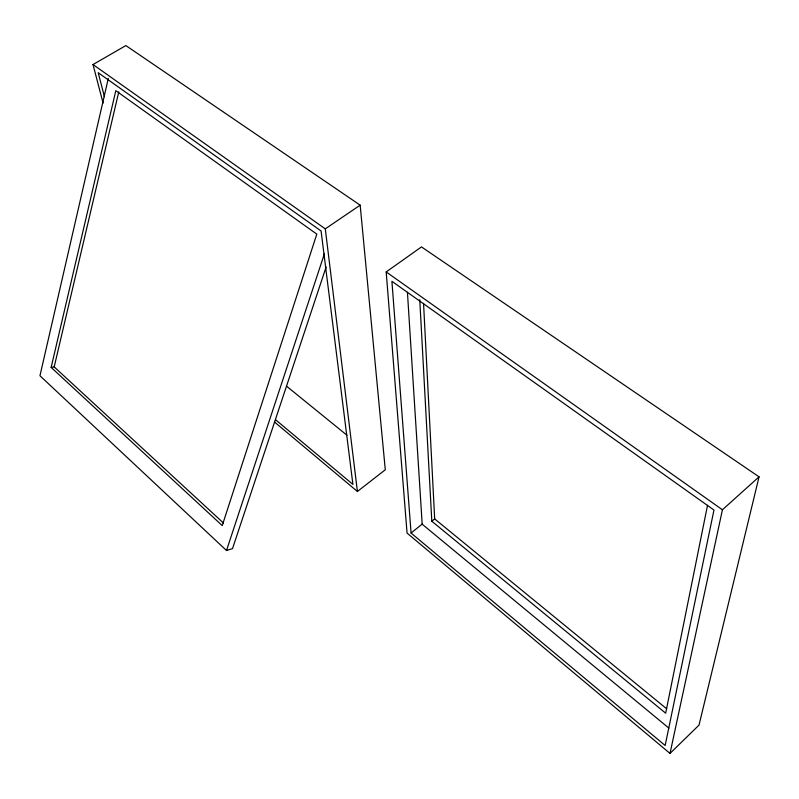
<?xml version="1.0" encoding="UTF-8"?>
<svg xmlns="http://www.w3.org/2000/svg" width="799" height="799" viewBox="0 0 799 799"><rect width="100%" height="100%" fill="white"/><g stroke="black" fill="none" stroke-linecap="round" stroke-linejoin="round"><path stroke-width="1.2" d="M707.534 505.268L665.667 713.197L431.81 521.228L419.755 299.665M670.011 753.427L722.426 509.782L759.05 476.833L421.473 246.911L386.187 271.94L407.061 533.083L670.011 753.427L699.025 725.092L759.05 476.833M108.314 78.382L39.95 375.74L226.497 550.511L232.519 548.613L326.122 266.986M51.146 367.41L115.815 90.686L316.813 234.127L222.232 525.592L51.146 367.41L54.192 366.891L223.44 523.005M54.192 366.891L118.781 91.875M226.497 550.511L324.514 253.443M431.81 521.228L434.676 518.911L423.55 303.36M411.076 533.043L391.909 281.298L713.966 510.032L665.148 745.497L411.076 533.043L422.371 523.914M274.437 421.952L357.413 491.475L385.288 469.772L360.169 205.153L125.872 45.573L93.004 64.539L103.111 103.161M357.413 491.475L325.293 228.864L360.169 205.153M93.004 64.539L325.293 228.864M386.187 271.94L722.426 509.782M286.851 386.416L346.936 435.205M434.676 518.911L666.686 708.803M668.893 728.139L422.182 524.204L407.43 292.264M275.695 419.845L352.908 484.404L321.078 230.981L98.187 72.689L104.439 96.749"/></g></svg>
